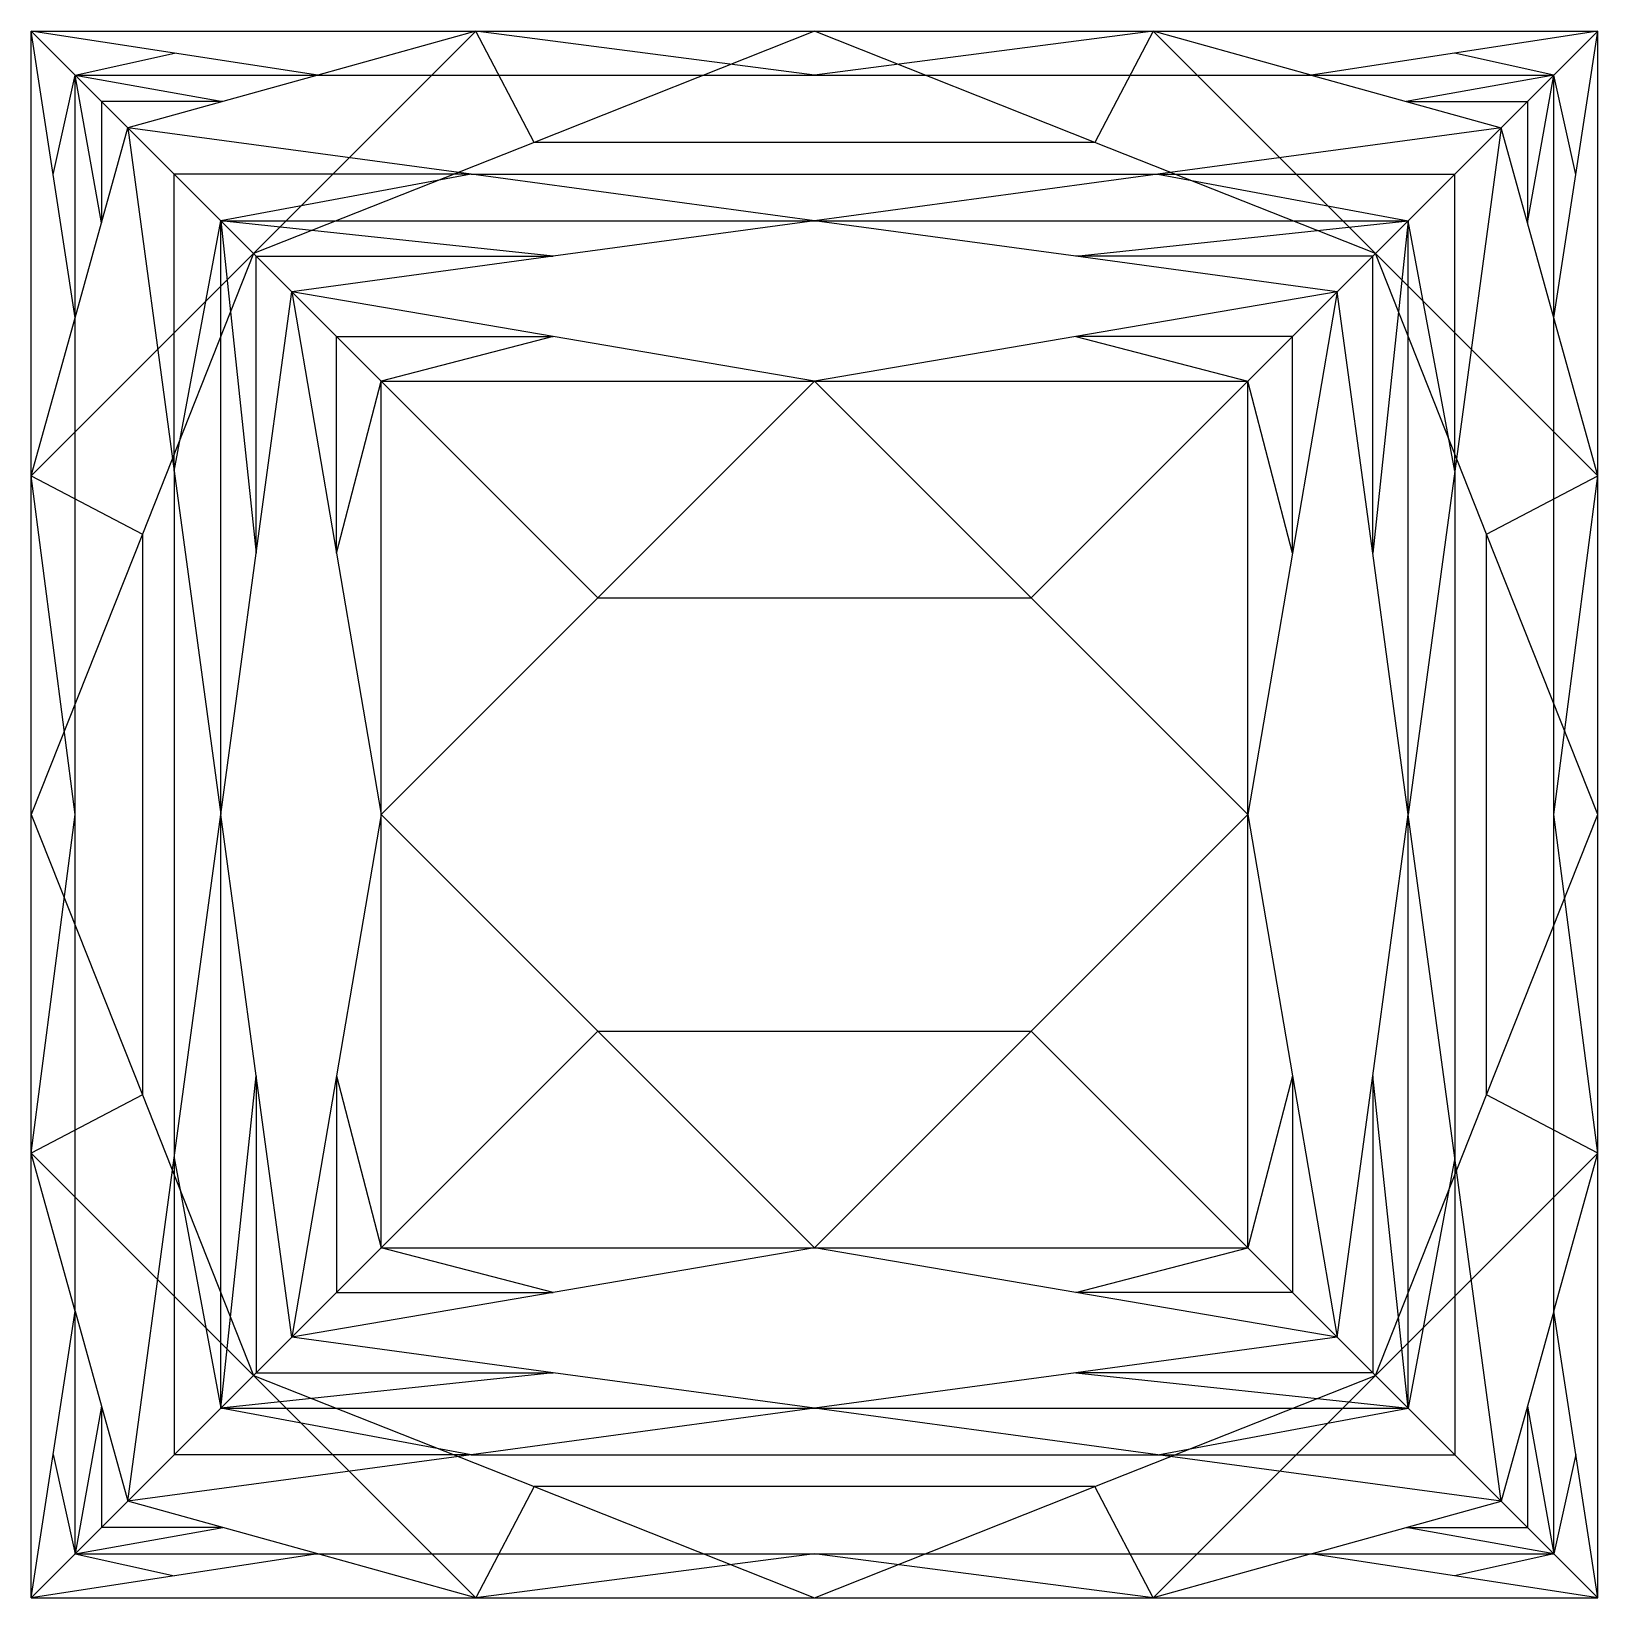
# Model space of a CAD drawing. Extents: x 2275.35 to 2281.34, y 1392.89 to 1398.88.
import ezdxf

# ---------------------------------------------------------------- set-up
doc = ezdxf.new("R2010")
doc.units = 0
for name, color, linetype in [('EXTENSÃO_-_DIAGONAIS_HORIZ', 42, 'CONTINUOUS'), ('EXTENSÃO_-_DIAGONAIS_VERTI', 30, 'CONTINUOUS'), ('EXTENSÃO_-_MONTANTES', 41, 'CONTINUOUS')]:
    doc.layers.add(name, color=color, linetype=linetype)

msp = doc.modelspace()

# ---------------------------------------------------------------- linework, layer by layer
at = {"layer": 'EXTENSÃO_-_DIAGONAIS_HORIZ'}
for p, q in [((2276.1959, 1398.0328, 9), (2275.3459, 1398.8828, 9)), ((2277.0459, 1398.8828, 9), (2276.1959, 1398.0328, 9)), ((2277.269, 1398.4578, 9), (2277.0459, 1398.8828, 9)), ((2278.3421, 1398.8828, 9), (2277.269, 1398.4578, 9)), ((2279.4151, 1398.4578, 9), (2278.3421, 1398.8828, 9)), ((2279.6382, 1398.8828, 9), (2279.4151, 1398.4578, 9)), ((2280.4882, 1398.0328, 9), (2279.6382, 1398.8828, 9)), ((2281.3382, 1398.8828, 9), (2280.4882, 1398.0328, 9)), ((2277.269, 1398.4578, 9), (2276.1959, 1398.0328, 9)), ((2279.4151, 1398.4578, 9), (2277.269, 1398.4578, 9)), ((2280.4882, 1398.0328, 9), (2279.4151, 1398.4578, 9)), ((2276.1959, 1398.0328, 9), (2275.3459, 1397.1828, 9)), ((2276.1959, 1398.0328, 9), (2275.7709, 1396.9597, 9)), ((2281.3382, 1397.1828, 9), (2280.4882, 1398.0328, 9)), ((2280.9132, 1396.9597, 9), (2280.4882, 1398.0328, 9)), ((2276.6844, 1397.5444, 21), (2277.5132, 1396.7155, 21)), ((2278.3421, 1397.5444, 21), (2277.5132, 1396.7155, 21)), ((2279.1709, 1396.7155, 21), (2278.3421, 1397.5444, 21)), ((2279.1709, 1396.7155, 21), (2279.9998, 1397.5444, 21)), ((2275.3459, 1397.1828, 9), (2275.7709, 1396.9597, 9)), ((2280.9132, 1396.9597, 9), (2281.3382, 1397.1828, 9)), ((2275.7709, 1396.9597, 9), (2275.3459, 1395.8867, 9)), ((2275.7709, 1396.9597, 9), (2275.7709, 1394.8136, 9)), ((2281.3382, 1395.8867, 9), (2280.9132, 1396.9597, 9)), ((2280.9132, 1394.8136, 9), (2280.9132, 1396.9597, 9)), ((2277.5132, 1396.7155, 21), (2276.6844, 1395.8867, 21)), ((2277.5132, 1396.7155, 21), (2279.1709, 1396.7155, 21)), ((2279.9998, 1395.8867, 21), (2279.1709, 1396.7155, 21)), ((2275.3459, 1395.8867, 9), (2275.7709, 1394.8136, 9)), ((2276.6844, 1395.8867, 21), (2277.5132, 1395.0578, 21)), ((2279.1709, 1395.0578, 21), (2279.9998, 1395.8867, 21)), ((2280.9132, 1394.8136, 9), (2281.3382, 1395.8867, 9)), ((2277.5132, 1395.0578, 21), (2276.6844, 1394.229, 21)), ((2277.5132, 1395.0578, 21), (2279.1709, 1395.0578, 21)), ((2277.5132, 1395.0578, 21), (2278.3421, 1394.229, 21)), ((2278.3421, 1394.229, 21), (2279.1709, 1395.0578, 21)), ((2279.1709, 1395.0578, 21), (2279.9998, 1394.229, 21)), ((2275.7709, 1394.8136, 9), (2275.3459, 1394.5905, 9)), ((2275.7709, 1394.8136, 9), (2276.1959, 1393.7405, 9)), ((2280.4882, 1393.7405, 9), (2280.9132, 1394.8136, 9)), ((2281.3382, 1394.5905, 9), (2280.9132, 1394.8136, 9)), ((2275.3459, 1394.5905, 9), (2276.1959, 1393.7405, 9)), ((2280.4882, 1393.7405, 9), (2281.3382, 1394.5905, 9)), ((2275.3459, 1392.8905, 9), (2276.1959, 1393.7405, 9)), ((2276.1959, 1393.7405, 9), (2277.269, 1393.3155, 9)), ((2276.1959, 1393.7405, 9), (2277.0459, 1392.8905, 9)), ((2279.4151, 1393.3155, 9), (2280.4882, 1393.7405, 9)), ((2279.6382, 1392.8905, 9), (2280.4882, 1393.7405, 9)), ((2281.3382, 1392.8905, 9), (2280.4882, 1393.7405, 9)), ((2277.269, 1393.3155, 9), (2277.0459, 1392.8905, 9)), ((2279.4151, 1393.3155, 9), (2277.269, 1393.3155, 9)), ((2277.269, 1393.3155, 9), (2278.3421, 1392.8905, 9)), ((2278.3421, 1392.8905, 9), (2279.4151, 1393.3155, 9)), ((2279.6382, 1392.8905, 9), (2279.4151, 1393.3155, 9))]:
    msp.add_line(p, q, dxfattribs=at)
at = {"layer": 'EXTENSÃO_-_DIAGONAIS_VERTI'}
for p, q in [((2275.894, 1398.7992, 9.75), (2275.3459, 1398.8828, 9)), ((2275.4296, 1398.3347, 9.75), (2275.3459, 1398.8828, 9)), ((2277.0459, 1398.8828, 9), (2276.4421, 1398.7155, 10.5)), ((2278.3421, 1398.7155, 10.5), (2277.0459, 1398.8828, 9)), ((2279.6382, 1398.8828, 9), (2278.3421, 1398.7155, 10.5)), ((2280.2421, 1398.7155, 10.5), (2279.6382, 1398.8828, 9)), ((2281.3382, 1398.8828, 9), (2280.7901, 1398.7992, 9.75)), ((2281.2546, 1398.3347, 9.75), (2281.3382, 1398.8828, 9)), ((2275.5132, 1398.7155, 10.5), (2275.894, 1398.7992, 9.75)), ((2276.4421, 1398.7155, 10.5), (2275.894, 1398.7992, 9.75)), ((2280.7901, 1398.7992, 9.75), (2280.2421, 1398.7155, 10.5)), ((2281.1709, 1398.7155, 10.5), (2280.7901, 1398.7992, 9.75)), ((2275.4296, 1398.3347, 9.75), (2275.5132, 1398.7155, 10.5)), ((2275.5132, 1398.7155, 10.5), (2276.0784, 1398.6147, 11.4034)), ((2275.614, 1398.1503, 11.4034), (2275.5132, 1398.7155, 10.5)), ((2276.4421, 1398.7155, 10.5), (2276.0784, 1398.6147, 11.4034)), ((2280.2421, 1398.7155, 10.5), (2280.6057, 1398.6147, 11.4034)), ((2281.1709, 1398.7155, 10.5), (2280.6057, 1398.6147, 11.4034)), ((2281.0702, 1398.1503, 11.4034), (2281.1709, 1398.7155, 10.5)), ((2281.2546, 1398.3347, 9.75), (2281.1709, 1398.7155, 10.5)), ((2276.0784, 1398.6147, 11.4034), (2275.614, 1398.6147, 11.4034)), ((2275.614, 1398.6147, 11.4034), (2275.614, 1398.1503, 11.4034)), ((2276.0784, 1398.6147, 11.4034), (2275.7147, 1398.514, 12.3067)), ((2280.6057, 1398.6147, 11.4034), (2281.0702, 1398.6147, 11.4034)), ((2280.6057, 1398.6147, 11.4034), (2280.9694, 1398.514, 12.3067)), ((2281.0702, 1398.6147, 11.4034), (2281.0702, 1398.1503, 11.4034)), ((2275.614, 1398.1503, 11.4034), (2275.7147, 1398.514, 12.3067)), ((2277.0284, 1398.3359, 13.9034), (2275.7147, 1398.514, 12.3067)), ((2275.7147, 1398.514, 12.3067), (2275.8928, 1397.2003, 13.9034)), ((2280.9694, 1398.514, 12.3067), (2279.6557, 1398.3359, 13.9034)), ((2280.9694, 1398.514, 12.3067), (2280.7913, 1397.2003, 13.9034)), ((2281.0702, 1398.1503, 11.4034), (2280.9694, 1398.514, 12.3067)), ((2275.5132, 1397.7867, 10.5), (2275.4296, 1398.3347, 9.75)), ((2277.0284, 1398.3359, 13.9034), (2275.8928, 1398.3359, 13.9034)), ((2275.8928, 1397.2003, 13.9034), (2275.8928, 1398.3359, 13.9034)), ((2277.0284, 1398.3359, 13.9034), (2276.0709, 1398.1578, 15.5)), ((2278.3421, 1398.1578, 15.5), (2277.0284, 1398.3359, 13.9034)), ((2277.0284, 1398.3359, 13.9034), (2279.6557, 1398.3359, 13.9034)), ((2279.6557, 1398.3359, 13.9034), (2278.3421, 1398.1578, 15.5)), ((2279.6557, 1398.3359, 13.9034), (2280.6132, 1398.1578, 15.5)), ((2279.6557, 1398.3359, 13.9034), (2280.7913, 1398.3359, 13.9034)), ((2280.7913, 1397.2003, 13.9034), (2280.7913, 1398.3359, 13.9034)), ((2281.1709, 1397.7867, 10.5), (2281.2546, 1398.3347, 9.75)), ((2275.5132, 1397.7867, 10.5), (2275.614, 1398.1503, 11.4034)), ((2275.8928, 1397.2003, 13.9034), (2276.0709, 1398.1578, 15.5)), ((2277.3421, 1398.0222, 16.7154), (2276.0709, 1398.1578, 15.5)), ((2276.0709, 1398.1578, 15.5), (2276.2065, 1396.8867, 16.7154)), ((2278.3421, 1398.1578, 15.5), (2277.3421, 1398.0222, 16.7154)), ((2279.3421, 1398.0222, 16.7154), (2278.3421, 1398.1578, 15.5)), ((2279.3421, 1398.0222, 16.7154), (2280.6132, 1398.1578, 15.5)), ((2280.6132, 1398.1578, 15.5), (2280.4777, 1396.8867, 16.7154)), ((2280.7913, 1397.2003, 13.9034), (2280.6132, 1398.1578, 15.5)), ((2281.1709, 1397.7867, 10.5), (2281.0702, 1398.1503, 11.4034)), ((2276.2065, 1398.0222, 16.7154), (2277.3421, 1398.0222, 16.7154)), ((2276.2065, 1396.8867, 16.7154), (2276.2065, 1398.0222, 16.7154)), ((2277.3421, 1398.0222, 16.7154), (2276.342, 1397.8867, 17.9308)), ((2280.3421, 1397.8867, 17.9308), (2279.3421, 1398.0222, 16.7154)), ((2280.4777, 1398.0222, 16.7154), (2279.3421, 1398.0222, 16.7154)), ((2280.4777, 1396.8867, 16.7154), (2280.4777, 1398.0222, 16.7154)), ((2276.2065, 1396.8867, 16.7154), (2276.342, 1397.8867, 17.9308)), ((2277.3421, 1397.7155, 19.4654), (2276.342, 1397.8867, 17.9308)), ((2276.342, 1397.8867, 17.9308), (2276.5132, 1396.8867, 19.4654)), ((2280.3421, 1397.8867, 17.9308), (2279.3421, 1397.7155, 19.4654)), ((2280.3421, 1397.8867, 17.9308), (2280.1709, 1396.8867, 19.4654)), ((2280.4777, 1396.8867, 16.7154), (2280.3421, 1397.8867, 17.9308)), ((2275.3459, 1397.1828, 9), (2275.5132, 1397.7867, 10.5)), ((2281.3382, 1397.1828, 9), (2281.1709, 1397.7867, 10.5)), ((2276.5132, 1397.7155, 19.4654), (2277.3421, 1397.7155, 19.4654)), ((2276.5132, 1396.8867, 19.4654), (2276.5132, 1397.7155, 19.4654)), ((2277.3421, 1397.7155, 19.4654), (2276.6844, 1397.5444, 21)), ((2278.3421, 1397.5444, 21), (2277.3421, 1397.7155, 19.4654)), ((2279.3421, 1397.7155, 19.4654), (2278.3421, 1397.5444, 21)), ((2280.1709, 1397.7155, 19.4654), (2279.3421, 1397.7155, 19.4654)), ((2279.3421, 1397.7155, 19.4654), (2279.9998, 1397.5444, 21)), ((2280.1709, 1396.8867, 19.4654), (2280.1709, 1397.7155, 19.4654)), ((2276.5132, 1396.8867, 19.4654), (2276.6844, 1397.5444, 21)), ((2280.1709, 1396.8867, 19.4654), (2279.9998, 1397.5444, 21)), ((2275.5132, 1395.8867, 10.5), (2275.3459, 1397.1828, 9)), ((2275.8928, 1397.2003, 13.9034), (2276.0709, 1395.8867, 15.5)), ((2275.8928, 1397.2003, 13.9034), (2275.8928, 1394.573, 13.9034)), ((2280.7913, 1397.2003, 13.9034), (2280.6132, 1395.8867, 15.5)), ((2280.7913, 1397.2003, 13.9034), (2280.7913, 1394.573, 13.9034)), ((2281.1709, 1395.8867, 10.5), (2281.3382, 1397.1828, 9)), ((2276.0709, 1395.8867, 15.5), (2276.2065, 1396.8867, 16.7154)), ((2276.5132, 1396.8867, 19.4654), (2276.6844, 1395.8867, 21)), ((2280.1709, 1396.8867, 19.4654), (2279.9998, 1395.8867, 21)), ((2280.6132, 1395.8867, 15.5), (2280.4777, 1396.8867, 16.7154)), ((2275.3459, 1394.5905, 9), (2275.5132, 1395.8867, 10.5)), ((2275.8928, 1394.573, 13.9034), (2276.0709, 1395.8867, 15.5)), ((2276.2065, 1394.8866, 16.7154), (2276.0709, 1395.8867, 15.5)), ((2276.6844, 1395.8867, 21), (2276.5132, 1394.8866, 19.4654)), ((2279.9998, 1395.8867, 21), (2280.1709, 1394.8866, 19.4654)), ((2280.4777, 1394.8866, 16.7154), (2280.6132, 1395.8867, 15.5)), ((2280.7913, 1394.573, 13.9034), (2280.6132, 1395.8867, 15.5)), ((2281.3382, 1394.5905, 9), (2281.1709, 1395.8867, 10.5)), ((2276.0709, 1393.6155, 15.5), (2276.2065, 1394.8866, 16.7154)), ((2276.342, 1393.8866, 17.9308), (2276.2065, 1394.8866, 16.7154)), ((2276.2065, 1394.8866, 16.7154), (2276.2065, 1393.7511, 16.7154)), ((2276.5132, 1394.8866, 19.4654), (2276.342, 1393.8866, 17.9308)), ((2276.5132, 1394.8866, 19.4654), (2276.5132, 1394.0578, 19.4654)), ((2276.5132, 1394.8866, 19.4654), (2276.6844, 1394.229, 21)), ((2280.1709, 1394.8866, 19.4654), (2279.9998, 1394.229, 21)), ((2280.1709, 1394.8866, 19.4654), (2280.1709, 1394.0578, 19.4654)), ((2280.1709, 1394.8866, 19.4654), (2280.3421, 1393.8866, 17.9308)), ((2280.3421, 1393.8866, 17.9308), (2280.4777, 1394.8866, 16.7154)), ((2280.6132, 1393.6155, 15.5), (2280.4777, 1394.8866, 16.7154)), ((2280.4777, 1394.8866, 16.7154), (2280.4777, 1393.7511, 16.7154)), ((2275.5132, 1393.9867, 10.5), (2275.3459, 1394.5905, 9)), ((2281.1709, 1393.9867, 10.5), (2281.3382, 1394.5905, 9)), ((2275.7147, 1393.2593, 12.3067), (2275.8928, 1394.573, 13.9034)), ((2275.8928, 1394.573, 13.9034), (2275.8928, 1393.4374, 13.9034)), ((2275.8928, 1394.573, 13.9034), (2276.0709, 1393.6155, 15.5)), ((2280.7913, 1394.573, 13.9034), (2280.6132, 1393.6155, 15.5)), ((2280.9694, 1393.2593, 12.3067), (2280.7913, 1394.573, 13.9034)), ((2280.7913, 1394.573, 13.9034), (2280.7913, 1393.4374, 13.9034)), ((2277.3421, 1394.0578, 19.4654), (2276.6844, 1394.229, 21)), ((2278.3421, 1394.229, 21), (2277.3421, 1394.0578, 19.4654)), ((2279.3421, 1394.0578, 19.4654), (2278.3421, 1394.229, 21)), ((2279.3421, 1394.0578, 19.4654), (2279.9998, 1394.229, 21)), ((2277.3421, 1394.0578, 19.4654), (2276.342, 1393.8866, 17.9308)), ((2276.5132, 1394.0578, 19.4654), (2277.3421, 1394.0578, 19.4654)), ((2280.3421, 1393.8866, 17.9308), (2279.3421, 1394.0578, 19.4654)), ((2280.1709, 1394.0578, 19.4654), (2279.3421, 1394.0578, 19.4654)), ((2275.4296, 1393.4386, 9.75), (2275.5132, 1393.9867, 10.5)), ((2275.5132, 1393.9867, 10.5), (2275.614, 1393.623, 11.4034)), ((2281.1709, 1393.9867, 10.5), (2281.0702, 1393.623, 11.4034)), ((2281.2546, 1393.4386, 9.75), (2281.1709, 1393.9867, 10.5)), ((2277.3421, 1393.7511, 16.7154), (2276.342, 1393.8866, 17.9308)), ((2280.3421, 1393.8866, 17.9308), (2279.3421, 1393.7511, 16.7154)), ((2277.3421, 1393.7511, 16.7154), (2276.0709, 1393.6155, 15.5)), ((2276.2065, 1393.7511, 16.7154), (2277.3421, 1393.7511, 16.7154)), ((2278.3421, 1393.6155, 15.5), (2277.3421, 1393.7511, 16.7154)), ((2279.3421, 1393.7511, 16.7154), (2278.3421, 1393.6155, 15.5)), ((2280.4777, 1393.7511, 16.7154), (2279.3421, 1393.7511, 16.7154)), ((2279.3421, 1393.7511, 16.7154), (2280.6132, 1393.6155, 15.5)), ((2275.614, 1393.623, 11.4034), (2275.5132, 1393.0578, 10.5)), ((2275.614, 1393.623, 11.4034), (2275.614, 1393.1586, 11.4034)), ((2275.614, 1393.623, 11.4034), (2275.7147, 1393.2593, 12.3067)), ((2277.0284, 1393.4374, 13.9034), (2276.0709, 1393.6155, 15.5)), ((2278.3421, 1393.6155, 15.5), (2277.0284, 1393.4374, 13.9034)), ((2279.6557, 1393.4374, 13.9034), (2278.3421, 1393.6155, 15.5)), ((2279.6557, 1393.4374, 13.9034), (2280.6132, 1393.6155, 15.5)), ((2281.0702, 1393.623, 11.4034), (2280.9694, 1393.2593, 12.3067)), ((2281.0702, 1393.623, 11.4034), (2281.1709, 1393.0578, 10.5)), ((2281.0702, 1393.623, 11.4034), (2281.0702, 1393.1586, 11.4034)), ((2275.3459, 1392.8905, 9), (2275.4296, 1393.4386, 9.75)), ((2275.4296, 1393.4386, 9.75), (2275.5132, 1393.0578, 10.5)), ((2277.0284, 1393.4374, 13.9034), (2275.7147, 1393.2593, 12.3067)), ((2277.0284, 1393.4374, 13.9034), (2275.8928, 1393.4374, 13.9034)), ((2277.0284, 1393.4374, 13.9034), (2279.6557, 1393.4374, 13.9034)), ((2280.9694, 1393.2593, 12.3067), (2279.6557, 1393.4374, 13.9034)), ((2279.6557, 1393.4374, 13.9034), (2280.7913, 1393.4374, 13.9034)), ((2281.2546, 1393.4386, 9.75), (2281.1709, 1393.0578, 10.5)), ((2281.3382, 1392.8905, 9), (2281.2546, 1393.4386, 9.75)), ((2276.0784, 1393.1586, 11.4034), (2275.7147, 1393.2593, 12.3067)), ((2280.6057, 1393.1586, 11.4034), (2280.9694, 1393.2593, 12.3067)), ((2275.5132, 1393.0578, 10.5), (2276.0784, 1393.1586, 11.4034)), ((2276.0784, 1393.1586, 11.4034), (2275.614, 1393.1586, 11.4034)), ((2276.4421, 1393.0578, 10.5), (2276.0784, 1393.1586, 11.4034)), ((2280.2421, 1393.0578, 10.5), (2280.6057, 1393.1586, 11.4034)), ((2281.1709, 1393.0578, 10.5), (2280.6057, 1393.1586, 11.4034)), ((2280.6057, 1393.1586, 11.4034), (2281.0702, 1393.1586, 11.4034)), ((2275.5132, 1393.0578, 10.5), (2275.894, 1392.9742, 9.75)), ((2276.4421, 1393.0578, 10.5), (2275.894, 1392.9742, 9.75)), ((2277.0459, 1392.8905, 9), (2276.4421, 1393.0578, 10.5)), ((2278.3421, 1393.0578, 10.5), (2277.0459, 1392.8905, 9)), ((2279.6382, 1392.8905, 9), (2278.3421, 1393.0578, 10.5)), ((2280.2421, 1393.0578, 10.5), (2279.6382, 1392.8905, 9)), ((2280.7901, 1392.9742, 9.75), (2280.2421, 1393.0578, 10.5)), ((2281.1709, 1393.0578, 10.5), (2280.7901, 1392.9742, 9.75)), ((2275.894, 1392.9742, 9.75), (2275.3459, 1392.8905, 9)), ((2281.3382, 1392.8905, 9), (2280.7901, 1392.9742, 9.75))]:
    msp.add_line(p, q, dxfattribs=at)
at = {"layer": 'EXTENSÃO_-_DIAGONAIS_VERTI', "extrusion": (5e-16, -1, -2e-16)}
for p, q in [((2275.5132, 1398.7155, 10.5), (2276.4421, 1398.7155, 10.5)), ((2276.4421, 1398.7155, 10.5), (2278.3421, 1398.7155, 10.5)), ((2278.3421, 1398.7155, 10.5), (2280.2421, 1398.7155, 10.5)), ((2280.2421, 1398.7155, 10.5), (2281.1709, 1398.7155, 10.5))]:
    msp.add_line(p, q, dxfattribs=at)
at = {"layer": 'EXTENSÃO_-_DIAGONAIS_VERTI', "extrusion": (-1, 8e-16, -8e-16)}
for p, q in [((2275.5132, 1397.7867, 10.5), (2275.5132, 1398.7155, 10.5)), ((2275.5132, 1395.8867, 10.5), (2275.5132, 1397.7867, 10.5)), ((2275.5132, 1393.9867, 10.5), (2275.5132, 1395.8867, 10.5)), ((2275.5132, 1393.0578, 10.5), (2275.5132, 1393.9867, 10.5))]:
    msp.add_line(p, q, dxfattribs=at)
at = {"layer": 'EXTENSÃO_-_DIAGONAIS_VERTI', "extrusion": (1, 8e-16, -8e-16)}
for p, q in [((2281.1709, 1397.7867, 10.5), (2281.1709, 1398.7155, 10.5)), ((2281.1709, 1395.8867, 10.5), (2281.1709, 1397.7867, 10.5)), ((2281.1709, 1393.9867, 10.5), (2281.1709, 1395.8867, 10.5)), ((2281.1709, 1393.0578, 10.5), (2281.1709, 1393.9867, 10.5))]:
    msp.add_line(p, q, dxfattribs=at)
at = {"layer": 'EXTENSÃO_-_DIAGONAIS_VERTI', "extrusion": (5e-16, 1, -2e-16)}
for p, q in [((2275.5132, 1393.0578, 10.5), (2276.4421, 1393.0578, 10.5)), ((2276.4421, 1393.0578, 10.5), (2278.3421, 1393.0578, 10.5)), ((2278.3421, 1393.0578, 10.5), (2280.2421, 1393.0578, 10.5)), ((2280.2421, 1393.0578, 10.5), (2281.1709, 1393.0578, 10.5))]:
    msp.add_line(p, q, dxfattribs=at)
at = {"layer": 'EXTENSÃO_-_MONTANTES', "extrusion": (5e-16, -1, -2e-16)}
for p, q in [((2275.3459, 1398.8828, 9), (2277.0459, 1398.8828, 9)), ((2277.0459, 1398.8828, 9), (2278.3421, 1398.8828, 9)), ((2278.3421, 1398.8828, 9), (2279.6382, 1398.8828, 9)), ((2279.6382, 1398.8828, 9), (2281.3382, 1398.8828, 9)), ((2276.0709, 1398.1578, 15.5), (2278.3421, 1398.1578, 15.5)), ((2278.3421, 1398.1578, 15.5), (2280.6132, 1398.1578, 15.5)), ((2276.6844, 1397.5444, 21), (2278.3421, 1397.5444, 21)), ((2278.3421, 1397.5444, 21), (2279.9998, 1397.5444, 21)), ((2276.6844, 1394.229, 21), (2278.3421, 1394.229, 21)), ((2278.3421, 1394.229, 21), (2279.9998, 1394.229, 21))]:
    msp.add_line(p, q, dxfattribs=at)
at = {"layer": 'EXTENSÃO_-_MONTANTES'}
for p, q in [((2275.5132, 1398.7155, 10.5), (2275.3459, 1398.8828, 9)), ((2281.1709, 1398.7155, 10.5), (2281.3382, 1398.8828, 9)), ((2275.614, 1398.6147, 11.4034), (2275.5132, 1398.7155, 10.5)), ((2281.0702, 1398.6147, 11.4034), (2281.1709, 1398.7155, 10.5)), ((2275.7147, 1398.514, 12.3067), (2275.614, 1398.6147, 11.4034)), ((2280.9694, 1398.514, 12.3067), (2281.0702, 1398.6147, 11.4034)), ((2275.8928, 1398.3359, 13.9034), (2275.7147, 1398.514, 12.3067)), ((2280.7913, 1398.3359, 13.9034), (2280.9694, 1398.514, 12.3067)), ((2276.0709, 1398.1578, 15.5), (2275.8928, 1398.3359, 13.9034)), ((2280.6132, 1398.1578, 15.5), (2280.7913, 1398.3359, 13.9034)), ((2276.2065, 1398.0222, 16.7154), (2276.0709, 1398.1578, 15.5)), ((2280.4777, 1398.0222, 16.7154), (2280.6132, 1398.1578, 15.5)), ((2276.342, 1397.8867, 17.9308), (2276.2065, 1398.0222, 16.7154)), ((2280.3421, 1397.8867, 17.9308), (2280.4777, 1398.0222, 16.7154)), ((2276.5132, 1397.7155, 19.4654), (2276.342, 1397.8867, 17.9308)), ((2280.1709, 1397.7155, 19.4654), (2280.3421, 1397.8867, 17.9308)), ((2276.6844, 1397.5444, 21), (2276.5132, 1397.7155, 19.4654)), ((2279.9998, 1397.5444, 21), (2280.1709, 1397.7155, 19.4654)), ((2276.6844, 1394.229, 21), (2276.5132, 1394.0578, 19.4654)), ((2279.9998, 1394.229, 21), (2280.1709, 1394.0578, 19.4654)), ((2276.5132, 1394.0578, 19.4654), (2276.342, 1393.8866, 17.9308)), ((2280.1709, 1394.0578, 19.4654), (2280.3421, 1393.8866, 17.9308)), ((2276.342, 1393.8866, 17.9308), (2276.2065, 1393.7511, 16.7154)), ((2280.3421, 1393.8866, 17.9308), (2280.4777, 1393.7511, 16.7154)), ((2276.2065, 1393.7511, 16.7154), (2276.0709, 1393.6155, 15.5)), ((2280.4777, 1393.7511, 16.7154), (2280.6132, 1393.6155, 15.5)), ((2276.0709, 1393.6155, 15.5), (2275.8928, 1393.4374, 13.9034)), ((2280.6132, 1393.6155, 15.5), (2280.7913, 1393.4374, 13.9034)), ((2275.8928, 1393.4374, 13.9034), (2275.7147, 1393.2593, 12.3067)), ((2280.7913, 1393.4374, 13.9034), (2280.9694, 1393.2593, 12.3067)), ((2275.7147, 1393.2593, 12.3067), (2275.614, 1393.1586, 11.4034)), ((2280.9694, 1393.2593, 12.3067), (2281.0702, 1393.1586, 11.4034)), ((2275.614, 1393.1586, 11.4034), (2275.5132, 1393.0578, 10.5)), ((2281.0702, 1393.1586, 11.4034), (2281.1709, 1393.0578, 10.5)), ((2275.5132, 1393.0578, 10.5), (2275.3459, 1392.8905, 9)), ((2281.1709, 1393.0578, 10.5), (2281.3382, 1392.8905, 9))]:
    msp.add_line(p, q, dxfattribs=at)
at = {"layer": 'EXTENSÃO_-_MONTANTES', "extrusion": (-1, 8e-16, -8e-16)}
for p, q in [((2275.3459, 1397.1828, 9), (2275.3459, 1398.8828, 9)), ((2276.0709, 1395.8867, 15.5), (2276.0709, 1398.1578, 15.5)), ((2275.3459, 1395.8867, 9), (2275.3459, 1397.1828, 9)), ((2275.3459, 1394.5905, 9), (2275.3459, 1395.8867, 9)), ((2276.0709, 1393.6155, 15.5), (2276.0709, 1395.8867, 15.5)), ((2275.3459, 1392.8905, 9), (2275.3459, 1394.5905, 9))]:
    msp.add_line(p, q, dxfattribs=at)
at = {"layer": 'EXTENSÃO_-_MONTANTES', "extrusion": (1, 8e-16, -8e-16)}
for p, q in [((2281.3382, 1397.1828, 9), (2281.3382, 1398.8828, 9)), ((2280.6132, 1395.8867, 15.5), (2280.6132, 1398.1578, 15.5)), ((2276.6844, 1395.8867, 21), (2276.6844, 1397.5444, 21)), ((2279.9998, 1395.8867, 21), (2279.9998, 1397.5444, 21)), ((2281.3382, 1395.8867, 9), (2281.3382, 1397.1828, 9)), ((2276.6844, 1394.229, 21), (2276.6844, 1395.8867, 21)), ((2279.9998, 1394.229, 21), (2279.9998, 1395.8867, 21)), ((2280.6132, 1393.6155, 15.5), (2280.6132, 1395.8867, 15.5)), ((2281.3382, 1394.5905, 9), (2281.3382, 1395.8867, 9)), ((2281.3382, 1392.8905, 9), (2281.3382, 1394.5905, 9))]:
    msp.add_line(p, q, dxfattribs=at)
at = {"layer": 'EXTENSÃO_-_MONTANTES', "extrusion": (5e-16, 1, -2e-16)}
for p, q in [((2276.0709, 1393.6155, 15.5), (2278.3421, 1393.6155, 15.5)), ((2278.3421, 1393.6155, 15.5), (2280.6132, 1393.6155, 15.5)), ((2275.3459, 1392.8905, 9), (2277.0459, 1392.8905, 9)), ((2277.0459, 1392.8905, 9), (2278.3421, 1392.8905, 9)), ((2278.3421, 1392.8905, 9), (2279.6382, 1392.8905, 9)), ((2279.6382, 1392.8905, 9), (2281.3382, 1392.8905, 9))]:
    msp.add_line(p, q, dxfattribs=at)

doc.saveas('drawing.dxf')
